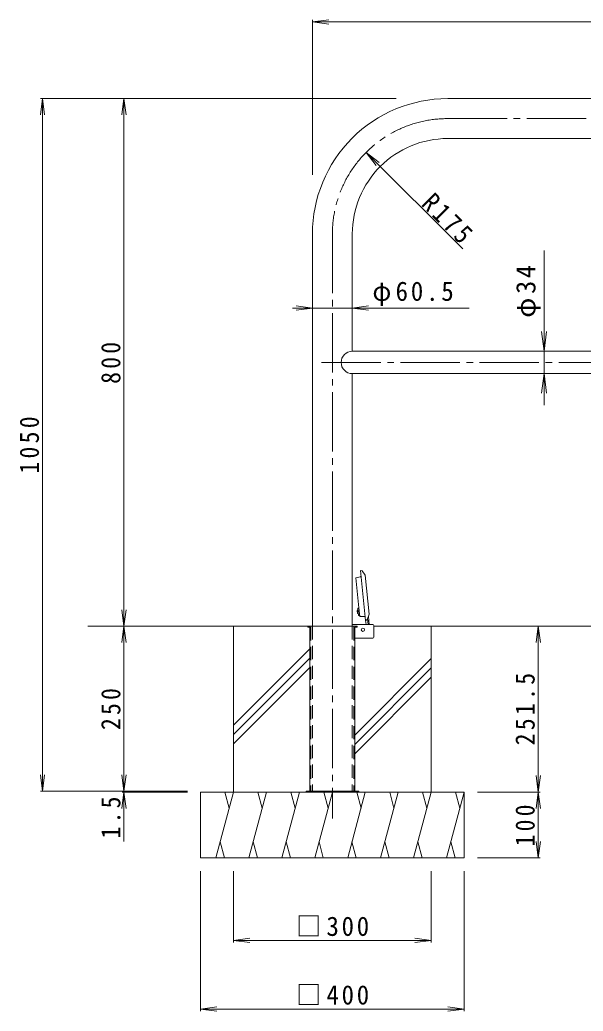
# Model space of a CAD drawing. Units: millimetres at full size, sheet at 1:10; some dimension numbers follow another scale. Extents: x -1780 to 1797, y -1365 to 972.
# Drawn here: x -1780 to -925, y -710 to 793 of the extents above; entities that cross this region are included whole.
import ezdxf

# ---------------------------------------------------------------- set-up
doc = ezdxf.new("R2010")
doc.units = ezdxf.units.MM
doc.header["$LTSCALE"] = 10
doc.linetypes.add('CHAIN2', pattern=[12, 9, -1, 1, -1])
doc.linetypes.add('DASHED2', pattern=[3, 2, -1])
for name, color, linetype, lineweight in [('C-0', 4, 'Continuous', 9), ('C-1', 7, 'Continuous', 9), ('C-2', 3, 'Continuous', 9), ('C-3', 3, 'DASHED2', 9), ('C-4', 7, 'Continuous', 9), ('C-6', 2, 'Continuous', 9), ('C-9', 7, 'Continuous', 9), ('C-B', 2, 'Continuous', 9), ('C-E', 6, 'Continuous', 5)]:
    doc.layers.add(name, color=color, linetype=linetype, lineweight=lineweight)
doc.styles.add('ＭＳ ゴシック', font='')
doc.styles.get('ＭＳ ゴシック').set_extended_font_data('MS Gothic')

msp = doc.modelspace()

# ---------------------------------------------------------------- linework, layer by layer
at = {"layer": 'C-0', "color": 7, "linetype": 'CHAIN2'}
for p, q in [((-1130.62, 643.22), (-541.12, 643.22)), ((-1305.62, 468.22), (-1305.62, -418.43)), ((-1322.12, 273.47), (-360.94, 273.47))]:
    msp.add_line(p, q, dxfattribs=at)
at = {"layer": 'C-0'}
for p, q in [((-1255.24, -117.73), (-1263.17, -42.34)), ((-1262.91, -42.12), (-1260.53, -42.77)), ((-1260.53, -42.77), (-1255.92, -49.12)), ((-1263.07, -51.64), (-1270.06, -53.28)), ((-1249.7, -108.22), (-1255.92, -49.12)), ((-1256.75, -111.79), (-1263.92, -111.65)), ((-1249.7, -108.22), (-1250.89, -111.31)), ((-1343.12, -126.53), (-1343.12, -128.03)), ((-1343.12, -126.53), (-1343.12, -128.03)), ((-1343.12, -126.53), (-1268.12, -126.53)), ((-1343.12, -128.03), (-1339.62, -128.03)), ((-1339.62, -128.03), (-1339.62, -376.53)), ((-1271.62, -128.03), (-1271.62, -376.53)), ((-1268.12, -128.03), (-1271.62, -128.03)), ((-1268.12, -126.53), (-1268.12, -128.03))]:
    msp.add_line(p, q, dxfattribs=at)
at = {"layer": 'C-0', "linetype": 'DASHED2'}
for p, q in [((-1338.12, -128.03), (-1338.12, -376.53)), ((-1273.12, -128.03), (-1273.12, -376.53))]:
    msp.add_line(p, q, dxfattribs=at)
at = {"layer": 'C-0'}
msp.add_lwpolyline([(-1270.06, -53.28), (-1265.27, -98.87), (-1265.26, -98.92)], dxfattribs=at)
at = {"layer": 'C-0', "color": 7, "linetype": 'CHAIN2'}
msp.add_arc((-1130.62, 468.22), 175, 89.99976, 180, dxfattribs=at)
at = {"layer": 'C-0'}
for centre, radius, start, end in [((-1262.97, -42.32), 0.2, 74.79398, 186), ((-1263.29, -50.67), 1, 283.12502, 6), ((-1256.77, -112.79), 1, 6, 88.87498), ((-1255.04, -117.71), 0.2, 186, 297.20602)]:
    msp.add_arc(centre, radius, start, end, dxfattribs=at)
at = {"layer": 'C-0', "linetype": 'DASHED2'}
for centre, start, end in [((-1339.62, -128.03), 0, 90), ((-1271.62, -128.03), 90, 180)]:
    msp.add_arc(centre, 1.5, start, end, dxfattribs=at)
at = {"layer": 'C-1', "color": 4}
for p, q in [((-1265.26, -98.92), (-1263.92, -111.65)), ((-1252.8, -116.28), (-1254.95, -117.89)), ((-1250.89, -111.31), (-1252.8, -116.28))]:
    msp.add_line(p, q, dxfattribs=at)
at = {"layer": 'C-1', "color": 3}
for p, q in [((-1244.37, -124.23), (-1275.37, -124.23)), ((-1242.87, -143.23), (-1242.87, -125.73)), ((-1244.37, -144.73), (-1271.62, -144.73))]:
    msp.add_line(p, q, dxfattribs=at)
at = {"layer": 'C-1'}
for p, q in [((-1345.62, -376.53), (-1345.62, -378.03)), ((-1265.62, -376.53), (-1345.62, -376.53)), ((-1318.12, -376.53), (-1318.12, -378.03)), ((-1293.12, -376.53), (-1293.12, -378.03)), ((-1265.62, -376.53), (-1265.62, -378.03))]:
    msp.add_line(p, q, dxfattribs=at)
at = {"layer": 'C-1', "color": 3}
for centre, start, end in [((-1244.37, -125.73), 0, 90), ((-1244.37, -143.23), 270, 0)]:
    msp.add_arc(centre, 1.5, start, end, dxfattribs=at)
at = {"layer": 'C-2'}
for p, q in [((-1130.62, 673.47), (-541.12, 673.47)), ((-1130.62, 612.97), (-541.12, 612.97)), ((-1335.87, 468.22), (-1335.87, -126.53)), ((-1275.37, 468.22), (-1275.37, 290.47)), ((-1275.37, 290.47), (-396.37, 290.47)), ((-1275.37, 256.47), (-1275.37, -126.53)), ((-1275.37, 256.47), (-396.37, 256.47))]:
    msp.add_line(p, q, dxfattribs=at)
for centre, radius, start, end in [((-1130.62, 468.22), 205.25, 89.99977, 180), ((-1130.62, 468.22), 144.75, 89.9998, 180), ((-1275.37, 273.47), 17, 90, 270)]:
    msp.add_arc(centre, radius, start, end, dxfattribs=at)
at = {"layer": 'C-3'}
for p, q in [((-1335.87, -126.53), (-1335.87, -376.53)), ((-1275.37, -126.53), (-1275.37, -376.53))]:
    msp.add_line(p, q, dxfattribs=at)
at = {"layer": 'C-4'}
for p, q in [((-1335.87, 789.73), (-1311.08, 792.99)), ((-1335.87, 792.73), (-1335.87, 558.14)), ((-1335.87, 789.73), (-335.87, 789.73)), ((-1335.87, 789.73), (-1311.08, 786.46)), ((-1745.49, 673.47), (-1748.75, 648.69)), ((-1748.49, 673.47), (-1208.92, 673.47)), ((-1745.49, 673.47), (-1742.23, 648.69)), ((-1745.49, 673.47), (-1745.49, -376.53)), ((-1621.85, 673.47), (-1625.11, 648.69)), ((-1621.85, 673.47), (-1618.58, 648.69)), ((-1621.85, 673.47), (-1621.85, -126.53)), ((-1254.32, 592.01), (-1234.49, 576.79)), ((-984.48, 443.05), (-984.48, 208.42)), ((-1098.27, 355.83), (-1366.33, 355.83)), ((-1335.87, 355.83), (-1360.65, 359.09)), ((-1335.87, 355.83), (-1360.65, 352.57)), ((-1335.87, 355.83), (-1335.87, 354.03)), ((-1275.37, 355.83), (-1250.58, 359.09)), ((-1275.37, 355.83), (-1250.58, 352.57)), ((-1275.37, 355.83), (-1275.37, 354.03)), ((-984.48, 290.47), (-988.39, 320.22)), ((-984.48, 290.47), (-980.56, 320.22)), ((-984.48, 290.47), (-981.48, 290.47)), ((-984.48, 256.47), (-988.39, 226.73)), ((-984.48, 256.47), (-980.56, 226.73)), ((-984.48, 256.47), (-981.48, 256.47)), ((-1621.85, -126.53), (-1625.11, -101.74)), ((-1621.85, -126.53), (-1618.58, -101.74)), ((-1621.85, -126.53), (-1625.11, -151.31)), ((-1621.85, -126.53), (-1621.85, -378.03)), ((-1621.85, -126.53), (-1618.58, -151.31)), ((-993.22, -126.53), (-996.48, -151.32)), ((-993.22, -378.03), (-993.22, -126.53)), ((-993.22, -126.53), (-989.96, -151.32)), ((-1745.49, -376.53), (-1748.75, -351.74)), ((-1745.49, -376.53), (-1742.23, -351.74)), ((-1621.85, -376.53), (-1625.11, -351.74)), ((-1621.85, -376.53), (-1625.11, -351.74)), ((-1621.85, -376.53), (-1618.58, -351.74)), ((-1621.85, -376.53), (-1618.58, -351.74)), ((-993.22, -378.03), (-996.48, -353.24)), ((-993.22, -378.03), (-989.96, -353.24)), ((-1748.49, -376.53), (-1525.62, -376.53)), ((-1621.85, -378.03), (-1625.11, -402.81)), ((-1624.85, -378.03), (-1525.62, -378.03)), ((-1621.85, -378.03), (-1618.58, -402.81)), ((-1621.85, -378.03), (-1621.85, -452.98)), ((-990.22, -378.03), (-1085.62, -378.03)), ((-993.22, -378.03), (-996.48, -402.81)), ((-993.22, -478.03), (-993.22, -378.03)), ((-993.22, -378.03), (-989.96, -402.81)), ((-993.22, -478.03), (-996.48, -453.24)), ((-993.22, -478.03), (-989.96, -453.24)), ((-990.22, -478.03), (-1085.62, -478.03)), ((-1505.62, -710.13), (-1505.62, -498.03)), ((-1455.62, -606.02), (-1455.62, -498.03)), ((-1155.62, -606.02), (-1155.62, -498.03)), ((-1105.62, -710.13), (-1105.62, -498.03)), ((-1455.62, -603.02), (-1430.83, -599.76)), ((-1155.62, -603.02), (-1180.4, -599.76)), ((-1455.62, -603.02), (-1155.62, -603.02)), ((-1455.62, -603.02), (-1430.83, -606.28)), ((-1155.62, -603.02), (-1180.4, -606.28)), ((-1505.62, -707.13), (-1480.83, -703.87)), ((-1105.62, -707.13), (-1130.4, -703.87)), ((-1505.62, -707.13), (-1105.62, -707.13)), ((-1505.62, -707.13), (-1480.83, -710.39)), ((-1105.62, -707.13), (-1130.4, -710.39))]:
    msp.add_line(p, q, dxfattribs=at)
msp.add_lwpolyline([(-1107.88, 445.46), (-1254.32, 592.01), (-1239.1, 572.17)], dxfattribs=at)
at = {"layer": 'C-6'}
for p, q in [((-1267.36, -101.91), (-1268.07, -102.79)), ((-1268.07, -102.79), (-1266.88, -102.66)), ((-1267.61, -107.16), (-1268.07, -102.79)), ((-1267.36, -101.91), (-1266.96, -101.87)), ((-1267.61, -107.16), (-1266.42, -107.04)), ((-1266.73, -107.88), (-1267.61, -107.16)), ((-1266.73, -107.88), (-1266.34, -107.84)), ((-1249.73, -124.23), (-1251.05, -111.72))]:
    msp.add_line(p, q, dxfattribs=at)
at = {"layer": 'C-6', "color": 6, "lineweight": 5}
for p, q in [((-1343.12, -126.53), (-1676.86, -126.53)), ((-1242.87, -126.53), (-428.87, -126.53))]:
    msp.add_line(p, q, dxfattribs=at)
at = {"layer": 'C-9'}
for p, q in [((-1254.56, -124.23), (-1255.24, -117.73)), ((-1251.34, -124.23), (-1252.31, -115))]:
    msp.add_line(p, q, dxfattribs=at)
at = {"layer": 'C-B'}
for p, q in [((-1267.17, -99.88), (-1266.82, -99.09)), ((-1267.17, -99.88), (-1266.13, -109.82)), ((-1266.82, -99.09), (-1265.26, -98.92)), ((-1266.13, -109.82), (-1265.62, -110.52)), ((-1265.62, -110.52), (-1264.06, -110.36))]:
    msp.add_line(p, q, dxfattribs=at)
at = {"layer": 'C-E'}
for p, q in [((-1539.84, -126.53), (-1343.12, -126.53)), ((-1455.62, -378.03), (-1455.62, -126.53)), ((-1242.87, -126.53), (-1072.22, -126.53)), ((-1155.62, -378.03), (-1155.62, -126.53)), ((-1339.62, -160.72), (-1455.62, -276.72)), ((-1339.62, -174.86), (-1455.62, -290.86)), ((-1155.62, -175.6), (-1271.62, -291.6)), ((-1339.62, -189), (-1455.62, -305)), ((-1155.62, -189.74), (-1271.62, -305.74)), ((-1155.62, -203.89), (-1271.62, -319.89)), ((-1505.62, -378.03), (-1105.62, -378.03)), ((-1505.62, -478.03), (-1505.62, -378.03)), ((-1455.62, -378.03), (-1482.41, -478.03)), ((-1468.67, -378.03), (-1462.14, -402.38)), ((-1405.62, -378.03), (-1432.41, -478.03)), ((-1418.67, -378.03), (-1412.14, -402.38)), ((-1355.62, -378.03), (-1382.41, -478.03)), ((-1368.67, -378.03), (-1362.14, -402.38)), ((-1305.62, -378.03), (-1332.41, -478.03)), ((-1318.67, -378.03), (-1312.14, -402.38)), ((-1255.62, -378.03), (-1282.41, -478.03)), ((-1268.67, -378.03), (-1262.14, -402.38)), ((-1205.62, -378.03), (-1232.41, -478.03)), ((-1218.67, -378.03), (-1212.14, -402.38)), ((-1155.62, -378.03), (-1182.41, -478.03)), ((-1168.67, -378.03), (-1162.14, -402.38)), ((-1105.62, -378.03), (-1132.41, -478.03)), ((-1118.67, -378.03), (-1112.14, -402.38)), ((-1105.62, -478.03), (-1105.62, -378.03)), ((-1469.36, -478.03), (-1475.89, -453.68)), ((-1419.36, -478.03), (-1425.89, -453.68)), ((-1369.36, -478.03), (-1375.89, -453.68)), ((-1319.36, -478.03), (-1325.89, -453.68)), ((-1269.36, -478.03), (-1275.89, -453.68)), ((-1219.36, -478.03), (-1225.89, -453.68)), ((-1169.36, -478.03), (-1175.89, -453.68)), ((-1119.36, -478.03), (-1125.89, -453.68)), ((-1505.62, -478.03), (-1105.62, -478.03))]:
    msp.add_line(p, q, dxfattribs=at)
at = {"layer": 'C-E', "color": 4, "lineweight": 9}
msp.add_circle((-1259.27, -132.03), 2.5, dxfattribs=at)

# ---------------------------------------------------------------- texts
at = {"layer": 'C-4', "color": 2, "char_height": 29.33, "attachment_point": 7, "style": 'ＭＳ ゴシック'}
for s, insert, rotation in [('\\T1.28;\\W0.9;R175', (-1172.55, 512.25), 315), ('\\T1.19;φ34', (-989.48, 341.26), 90), ('\\T1.27;\\W0.9;800', (-1626.85, 240.97), 90), ('\\T1.28;\\W0.9;1050', (-1750.49, 104.72), 90), ('\\T1.28;\\W0.9;251.5', (-998.22, -307.28), 90), ('\\T1.27;\\W0.9;250', (-1626.85, -284.03), 90), ('\\T1.27;\\W0.9;1.5', (-1626.85, -448.45), 90), ('\\T1.27;\\W0.9;100', (-998.22, -460.53), 90)]:
    msp.add_mtext(s, dxfattribs=dict(at, insert=insert, rotation=rotation))
for s, insert in [('\\T1.22;\\W0.95;φ60.5', (-1244.91, 358.83)), ('\\T1.21;\\W0.95;□300', (-1360.62, -597.02)), ('\\T1.21;\\W0.95;□400', (-1360.62, -701.13))]:
    msp.add_mtext(s, dxfattribs=dict(at, insert=insert))

doc.saveas('drawing.dxf')
